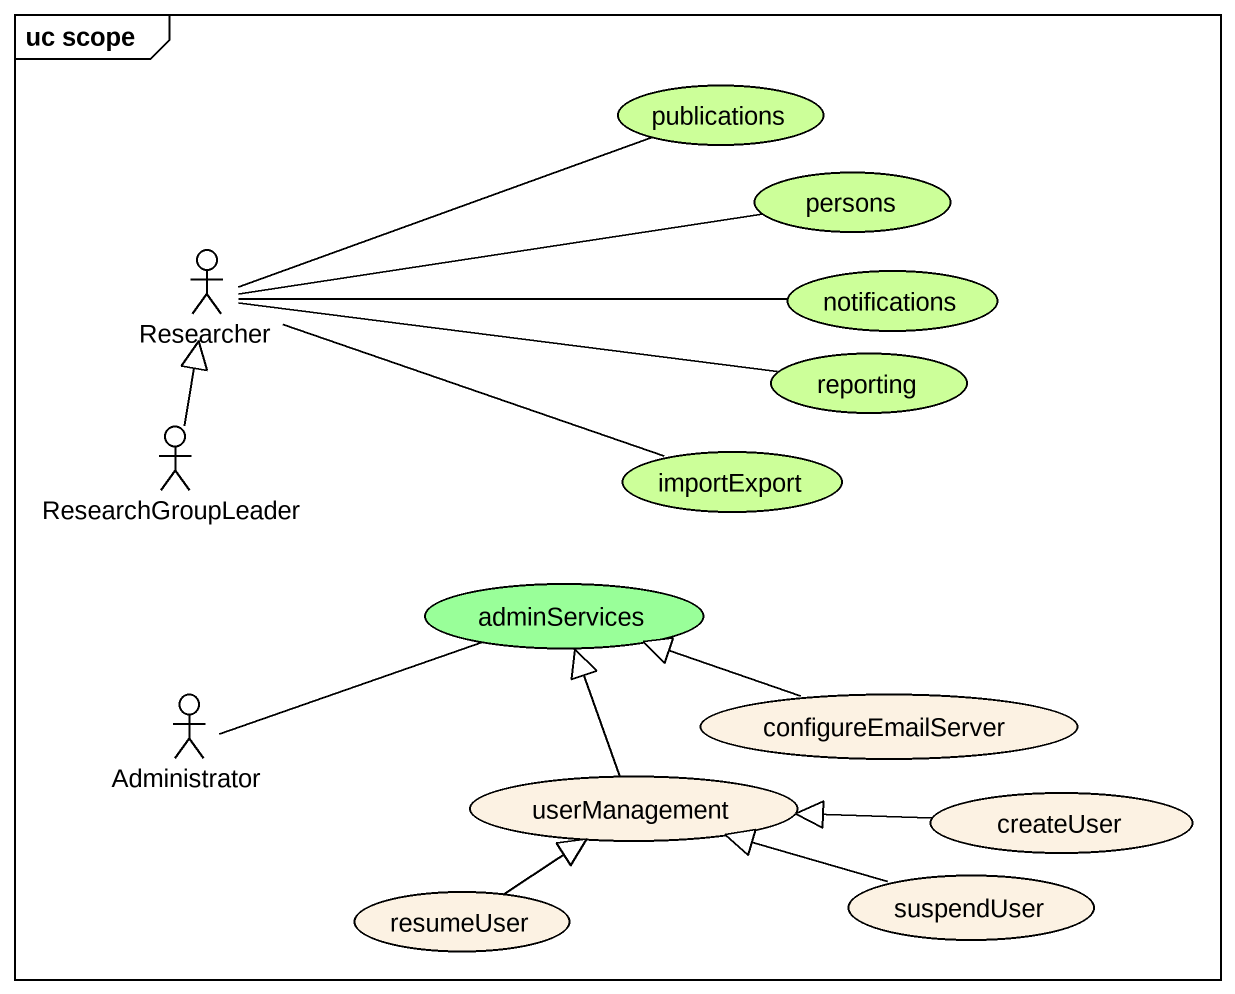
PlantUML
@startuml
mainframe uc scope
usecase publications #CCFF99
usecase persons #CCFF99
actor Researcher
usecase notifications #CCFF99
usecase reporting #CCFF99
actor ResearchGroupLeader
usecase importExport #CCFF99
usecase adminServices #99FF99
actor Administrator
usecase configureEmailServer
usecase userManagement
usecase createUser
usecase resumeUser
usecase suspendUser
Researcher -right- publications
Researcher -right- persons
Researcher -right- notifications
reporting -left- Researcher
ResearchGroupLeader -up-|> Researcher
importExport -left- Researcher
Administrator -right- adminServices
configureEmailServer -left-|> adminServices
userManagement -up-|> adminServices
createUser -left-|> userManagement
resumeUser -up-|> userManagement
suspendUser -left-|> userManagement
@enduml
